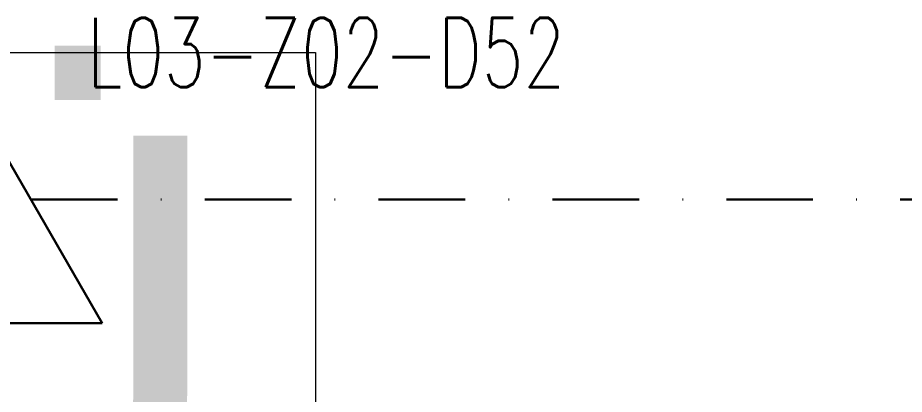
# Model space of a CAD drawing. Extents: x -9058 to 11890, y 0 to 8245.
# Drawn here: x 9409 to 9536.9, y 3667.6 to 3721.9 of the extents above; entities that cross this region are included whole.
import ezdxf
from ezdxf.enums import TextEntityAlignment as Align

# ---------------------------------------------------------------- set-up
doc = ezdxf.new("R2010")
doc.units = 0
doc.header["$MEASUREMENT"] = 0
doc.linetypes.add('DASHDOT', pattern=[1, 0.5, -0.25, 0, -0.25])
doc.layers.get('0').update_dxf_attribs({"color": 9, "lineweight": 9})
for name, color, linetype, lineweight in [('21_mahal200', 9, 'Continuous', 9), ('21_mahal200 @ 20', 9, 'Continuous', 9), ('40A', 9, 'Continuous', 9), ('E-DEDEKTÖR NUMARALARI', 20, 'Continuous', 30), ('E-KABLO', 7, 'Continuous', 30), ('E-OPTİK DUMAN DEDEKTÖRÜ', 7, 'Continuous', 30)]:
    doc.layers.add(name, color=color, linetype=linetype, lineweight=lineweight)
doc.styles.add('Arial', font='arial.ttf', dxfattribs={"height": 2.5})
doc.styles.add('E-YAZI', font='txttw.shx')
doc.styles.add('MuuM_TEXT-STANDART', font='ARIALN.TTF')

# ---------------------------------------------------------------- blocks, each defined once
blk = doc.blocks.new('0a_roomno2')
blk.add_lwpolyline([(30, -16), (0, -16), (0, 0), (30, 0)], close=True)
blk.add_lwpolyline([(0, 0), (30, 0)])
at = {"layer": '40A'}
blk.add_lwpolyline([(0, 0), (30, 0)], dxfattribs=at)
at = {"style": 'Arial'}
blk.add_attdef('ODANO', (0, 1.505), '', height=3, dxfattribs=at)
blk.add_attdef('MEKANADI', text='', height=3, dxfattribs=at).set_placement((0.525, -4.75), align=Align.BOTTOM_LEFT)
at = {"style": 'MuuM_TEXT-STANDART', "width": 0.6}
for tag, p in [('YER01', (15, -7)), ('TAVAN01', (20.625, -7)), ('DUVAR01', (26.25, -7)), ('YER02', (15, -10.375)), ('TAVAN02', (20.625, -10.375)), ('DUVAR02', (26.25, -10.375)), ('YER03', (15, -13.75)), ('TAVAN03', (20.625, -13.75)), ('DUVAR03', (26.25, -13.75))]:
    blk.add_attdef(tag, text='', height=2.25, dxfattribs=at).set_placement(p, align=Align.MIDDLE_CENTER)
at = {"style": 'MuuM_TEXT-STANDART'}
blk.add_attdef('M2', text='', height=2.25, dxfattribs=at).set_placement((1.3231, -7.8046), align=Align.MIDDLE_LEFT)
at = {"style": 'MuuM_TEXT-STANDART', "width": 0.6}
blk.add_attdef('TEMIZTAVANYUKSEKLIGI', text='', height=2.25, dxfattribs=at).set_placement((2.7, -13.1619), align=Align.MIDDLE_LEFT)
blk = doc.blocks.new('*U1879')
at = {"layer": '21_mahal200 @ 20'}
ref = blk.add_blockref('0a_roomno2', (8851.93, 3716.9), dxfattribs=dict(at, xscale=20, yscale=20, zscale=20))
ref.add_attrib('MEKANADI', 'YANGIN HOLÜ', dxfattribs={"layer": '0', "height": 60, "style": 'Arial'}).set_placement((8862.43, 3626.9), align=Align.BOTTOM_LEFT)
blk = doc.blocks.new('100_OPTİK DUMAN DEDEKTÖRÜ 085')
at = {"layer": 'E-OPTİK DUMAN DEDEKTÖRÜ', "color": 4}
blk.add_lwpolyline([(2.059, 0), (0, 3.566), (-2.059, 0)], close=True, dxfattribs=at)
at = {"layer": 'E-OPTİK DUMAN DEDEKTÖRÜ', "color": 3, "style": 'E-YAZI'}
blk.add_text('O', height=1.36, dxfattribs=at).set_placement((-0.022, 1.201), align=Align.MIDDLE)

msp = doc.modelspace()

# ---------------------------------------------------------------- linework, layer by layer
at = {"layer": 'E-KABLO', "color": 6, "linetype": 'DASHDOT', "ltscale": 25}
msp.add_line((9410.86, 3695.67), (9715.8, 3695.67), dxfattribs=at)

# ---------------------------------------------------------------- block references
at = {"layer": '21_mahal200', "color": 6, "linetype": 'DASHDOT'}
msp.add_blockref('*U1879', (0, 0), dxfattribs=at)
at = {"layer": 'E-OPTİK DUMAN DEDEKTÖRÜ', "xscale": 10, "yscale": 10, "zscale": 10}
msp.add_blockref('100_OPTİK DUMAN DEDEKTÖRÜ 085', (9400.57, 3677.84), dxfattribs=at)

# ---------------------------------------------------------------- texts
at = {"layer": 'E-DEDEKTÖR NUMARALARI', "style": 'E-YAZI', "width": 0.7}
msp.add_text('L03-Z02-D52', height=10, dxfattribs=at).set_placement((9418.97, 3711.92))

doc.saveas('drawing.dxf')
